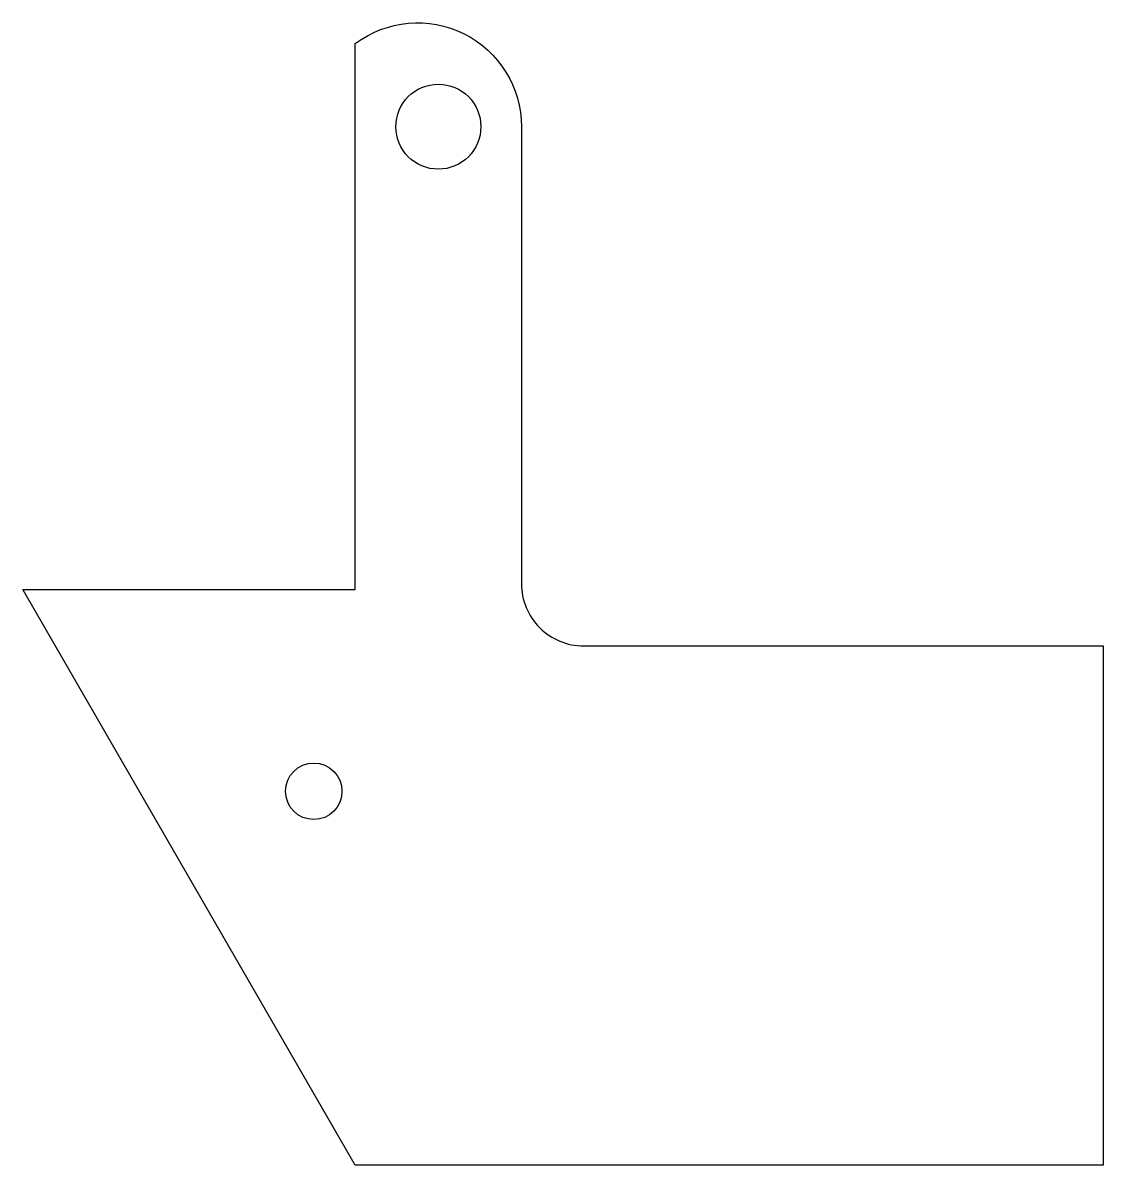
# Model space of a CAD drawing. Header units: inches. Extents: x 0 to 6.5, y 0 to 6.87.
import ezdxf

# ---------------------------------------------------------------- set-up
doc = ezdxf.new("R2010")
doc.units = ezdxf.units.IN
doc.header["$MEASUREMENT"] = 0
doc.layers.add('CUT', color=7, linetype='Continuous')

msp = doc.modelspace()

# ---------------------------------------------------------------- linework, layer by layer
at = {"layer": 'CUT'}
msp.add_lwpolyline([(0, 3.4641), (2, 3.4641), (2, 6.75, -0.618), (3, 6.25), (3, 3.5, 0.4144), (3.375, 3.125), (6.5, 3.125), (6.5, 0), (2, 0)], format="xyb", close=True, dxfattribs=at)
for centre, radius in [((2.5, 6.25), 0.2559), ((1.75, 2.25), 0.17)]:
    msp.add_circle(centre, radius, dxfattribs=at)

doc.saveas('drawing.dxf')
